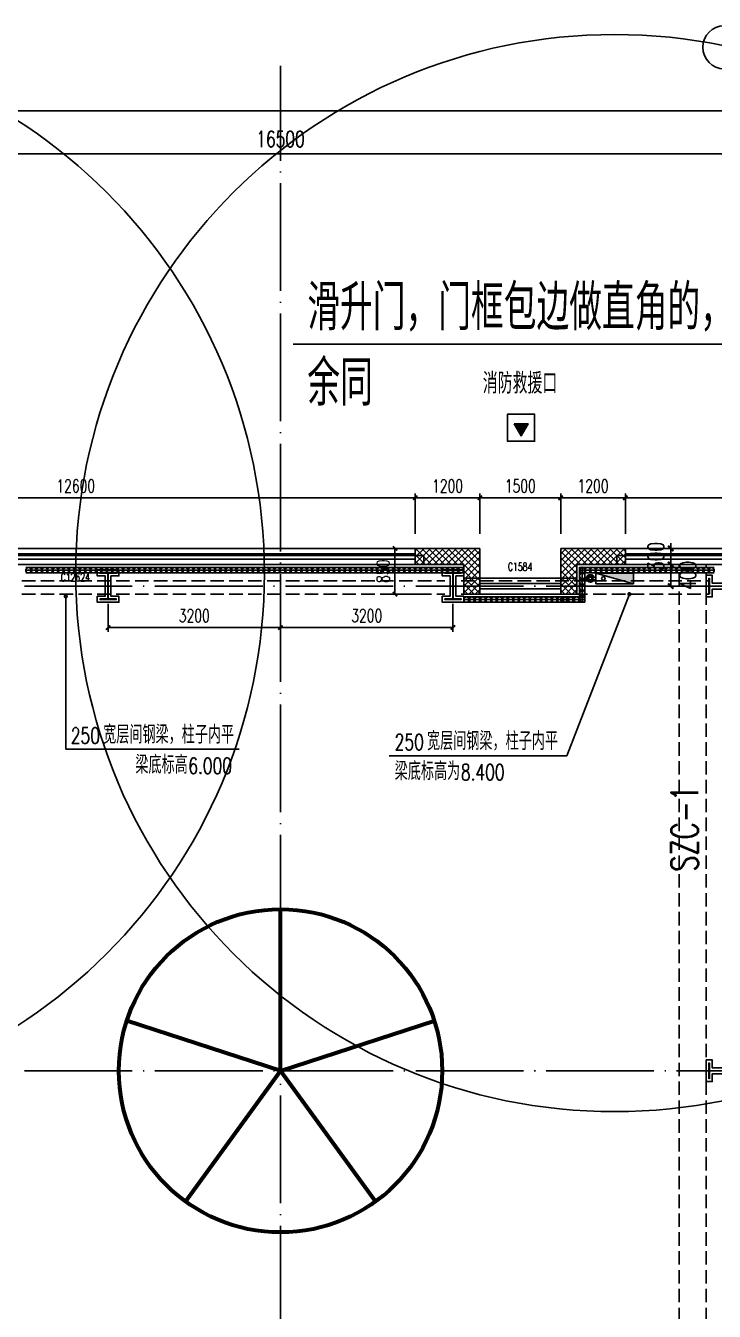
# Model space of a CAD drawing. Extents: x -1313754 to 847533, y 489853 to 941203.
# Drawn here: x -206933 to -194154, y 818354 to 842226 of the extents above; entities that cross this region are included whole.
import ezdxf
from ezdxf.enums import TextEntityAlignment as Align

# ---------------------------------------------------------------- set-up
doc = ezdxf.new("R2010")
doc.units = 0
doc.header["$LTSCALE"] = 1000
doc.header["$MEASUREMENT"] = 0
for name, pattern in [('CENTER', [2, 1.25, -0.25, 0.25, -0.25]), ('DASH', [0.35, 0.25, -0.1]), ('DOTE', [2.42, 2, -0.2, 0.02, -0.2])]:
    doc.linetypes.add(name, pattern=pattern)
doc.layers.get('Defpoints').update_dxf_attribs({"color": 210})
for name, color, linetype in [('A-AXIS-D', 1, 'Continuous'), ('A-AXIS-DOTE', 14, 'DOTE'), ('A-AXIS-DP', 126, 'Continuous'), ('A-AXIS-SYMB', 3, 'Continuous'), ('A-HATCH-2', 251, 'Continuous'), ('A-HRAIL', 173, 'Continuous'), ('A-LIN-V', 9, 'Continuous'), ('A-SFCE', 30, 'Continuous'), ('A-TEXT', 61, 'Continuous'), ('A-WINDOW', 140, 'Continuous'), ('AS-WALL', 40, 'Continuous'), ('AS-结构边线层', 200, 'Continuous'), ('DIM_SYMB', 3, 'Continuous'), ('PUB_HATCH', 8, 'Continuous'), ('PUB_TEXT', 7, 'Continuous'), ('RP-N2-01$0$$0$A-WIND-J', 1, 'Continuous'), ('RP-N2-01$0$A-WIND-J', 3, 'Continuous'), ('SB_ZF消火栓', 10, 'Continuous'), ('WINDOW', 4, 'Continuous'), ('WINDOW_TEXT', 7, 'Continuous'), ('建-窗', 4, 'Continuous'), ('建-门窗编号', 7, 'Continuous')]:
    doc.layers.add(name, color=color, linetype=linetype)
for name, color, linetype, lineweight in [('LG-ZF消防', 1, 'Continuous', 60), ('S-col', 2, 'Continuous', 0), ('THIN', 7, 'Continuous', 0), ('柱间支撑', 6, 'CENTER', 0)]:
    doc.layers.add(name, color=color, linetype=linetype, lineweight=lineweight)
doc.styles.add('_TCH_DIM', font='SIMPLEX', dxfattribs={"bigfont": 'GBCBIG'})
doc.styles.add('_TCH_DIM_T3', font='SIMPLEX', dxfattribs={"width": 0.705882, "bigfont": 'GBCBIG'})
doc.styles.add('_TCH_WINDOW', font='SIMPLEX', dxfattribs={"height": 3.5, "bigfont": 'GBCBIG'})
doc.styles.add('A-DIM_T3', font='SIMPLEX', dxfattribs={"width": 0.705882, "bigfont": 'GBCBIG'})
doc.styles.add('A-WIN-LABEL', font='SIMPLEX', dxfattribs={"bigfont": 'GBCBIG'})
doc.styles.add('TSSD_Rein', font='tj-romans1.shx', dxfattribs={"width": 0.7, "bigfont": 'tj-hztxt.shx'})
doc.dimstyles.new('_TCH_ARCH&&100', dxfattribs={"dimtxt": 297.5, "dimasz": 100, "dimexe": 100, "dimexo": 100, "dimgap": 126.25, "dimtad": 1, "dimdec": 0, "dimzin": 0, "dimdsep": 46, "dimtxsty": '_TCH_DIM_T3', "dimblk": 'ARCHTICK', "dimcen": 0.09, "dimclrt": 7, "dimazin": 2, "dimtfac": 1, "dimtdec": 0, "dimtix": 1, "dimtmove": 2, "dimatfit": 3, "dimfxl": 0, "dimtolj": 1, "dimtzin": 0, "dimarcsym": 0})
doc.dimstyles.new('_TCH_ARCH&&80', dxfattribs={"dimtxt": 238, "dimasz": 80, "dimexe": 80, "dimexo": 80, "dimgap": 101, "dimtad": 1, "dimdec": 0, "dimzin": 0, "dimdsep": 46, "dimtxsty": '_TCH_DIM_T3', "dimblk": 'ARCHTICK', "dimcen": 0.09, "dimclrt": 7, "dimazin": 2, "dimtfac": 1, "dimtdec": 0, "dimtix": 1, "dimtmove": 2, "dimatfit": 3, "dimfxl": 0, "dimtolj": 1, "dimtzin": 0, "dimarcsym": 0})
doc.dimstyles.new('A-DIM&&100', dxfattribs={"dimtxt": 297.5, "dimasz": 100, "dimexe": 100, "dimexo": 100, "dimgap": 126.25, "dimtad": 1, "dimdec": 0, "dimzin": 0, "dimdsep": 46, "dimtxsty": 'A-DIM_T3', "dimblk": 'ARCHTICK', "dimcen": 0.09, "dimclrt": 7, "dimazin": 2, "dimtfac": 1, "dimtdec": 0, "dimtix": 1, "dimtmove": 2, "dimatfit": 3, "dimfxl": 0, "dimtolj": 1, "dimtzin": 0, "dimarcsym": 0})
pattern_1 = [(45, (60, 0), (-60.000061, 60.000061), []), (135, (60, 0), (-60.000061, -60.000061), [])]

# ---------------------------------------------------------------- blocks, each defined once
blk = doc.blocks.new('_ArchTick')
at = {"color": 0, "linetype": 'ByBlock', "const_width": 0.4}
blk.add_lwpolyline([(-0.5, -0.5), (0.5, 0.5)], dxfattribs=at)
blk = doc.blocks.new('*D1253')
at = {"layer": 'A-AXIS-D', "color": 0, "lineweight": -2}
for p, q in [((10282, 34220), (10282, 35127)), ((26782, 34220), (26782, 35127)), ((10282, 35027), (26782, 35027))]:
    blk.add_line(p, q, dxfattribs=at)
at = {"layer": 'Defpoints', "color": 0}
for p in [(26782, 35027), (10282, 34120), (26782, 34120)]:
    blk.add_point(p, dxfattribs=at)
at = {"layer": 'A-AXIS-D', "color": 0, "lineweight": -2, "xscale": 100, "yscale": 100, "zscale": 100, "rotation": 180}
blk.add_blockref('_ArchTick', (10282, 35027), dxfattribs=at)
at = {"layer": 'A-AXIS-D', "color": 0, "lineweight": -2, "xscale": 100, "yscale": 100, "zscale": 100}
blk.add_blockref('_ArchTick', (26782, 35027), dxfattribs=at)
at = {"layer": 'A-AXIS-D', "color": 7, "insert": (18532, 35302), "char_height": 297.5, "attachment_point": 5, "style": '_TCH_DIM_T3'}
blk.add_mtext('\\A1;16500', dxfattribs=at)
blk = doc.blocks.new('*D1363')
at = {"layer": 'A-AXIS-D', "color": 0, "lineweight": -2}
for p, q in [((-33818, 34320), (-33818, 35927)), ((-33818, 35827), (92682, 35827)), ((92682, 34320), (92682, 35927))]:
    blk.add_line(p, q, dxfattribs=at)
at = {"layer": 'Defpoints', "color": 0}
for p in [(92682, 35827), (-33818, 34220), (92682, 34220)]:
    blk.add_point(p, dxfattribs=at)
at = {"layer": 'A-AXIS-D', "color": 0, "lineweight": -2, "xscale": 100, "yscale": 100, "zscale": 100, "rotation": 180}
blk.add_blockref('_ArchTick', (-33818, 35827), dxfattribs=at)
at = {"layer": 'A-AXIS-D', "color": 0, "lineweight": -2, "xscale": 100, "yscale": 100, "zscale": 100}
blk.add_blockref('_ArchTick', (92682, 35827), dxfattribs=at)
at = {"layer": 'A-AXIS-D', "color": 7, "insert": (29432, 36102), "char_height": 297.5, "attachment_point": 5, "style": '_TCH_DIM_T3'}
blk.add_mtext('\\A1;126500', dxfattribs=at)
blk = doc.blocks.new('*D1496')
at = {"layer": 'A-AXIS-DP', "color": 0, "lineweight": -2}
for p, q in [((18532, 26670), (18532, 26150)), ((21732, 26670), (21732, 26150)), ((18532, 26230), (21732, 26230))]:
    blk.add_line(p, q, dxfattribs=at)
at = {"layer": 'Defpoints', "color": 0}
for p in [(18532, 26750), (21732, 26750), (21732, 26230)]:
    blk.add_point(p, dxfattribs=at)
at = {"layer": 'A-AXIS-DP', "color": 0, "lineweight": -2, "xscale": 80, "yscale": 80, "zscale": 80, "rotation": 180}
blk.add_blockref('_ArchTick', (18532, 26230), dxfattribs=at)
at = {"layer": 'A-AXIS-DP', "color": 0, "lineweight": -2, "xscale": 80, "yscale": 80, "zscale": 80}
blk.add_blockref('_ArchTick', (21732, 26230), dxfattribs=at)
at = {"layer": 'A-AXIS-DP', "color": 7, "insert": (20132, 26450), "char_height": 238, "attachment_point": 5, "style": '_TCH_DIM_T3'}
blk.add_mtext('\\A1;3200', dxfattribs=at)
blk = doc.blocks.new('*D1497')
at = {"layer": 'A-AXIS-DP', "color": 0, "lineweight": -2}
for p, q in [((15332, 26670), (15332, 26150)), ((18532, 26670), (18532, 26150)), ((15332, 26230), (18532, 26230))]:
    blk.add_line(p, q, dxfattribs=at)
at = {"layer": 'Defpoints', "color": 0}
for p in [(15332, 26750), (18532, 26750), (18532, 26230)]:
    blk.add_point(p, dxfattribs=at)
at = {"layer": 'A-AXIS-DP', "color": 0, "lineweight": -2, "xscale": 80, "yscale": 80, "zscale": 80, "rotation": 180}
blk.add_blockref('_ArchTick', (15332, 26230), dxfattribs=at)
at = {"layer": 'A-AXIS-DP', "color": 0, "lineweight": -2, "xscale": 80, "yscale": 80, "zscale": 80}
blk.add_blockref('_ArchTick', (18532, 26230), dxfattribs=at)
at = {"layer": 'A-AXIS-DP', "color": 7, "insert": (16932, 26450), "char_height": 238, "attachment_point": 5, "style": '_TCH_DIM_T3'}
blk.add_mtext('\\A1;3200', dxfattribs=at)
blk = doc.blocks.new('43243')
at = {"layer": 'AS-结构边线层'}
blk.add_lwpolyline([(-189244, 832390), (-195964, 832390), (-195964, 832220), (-196704, 832220), (-196704, 831970), (-198804, 831970), (-198804, 832220), (-199544, 832220), (-199544, 832390), (-212464, 832390), (-212464, 832220), (-213204, 832220), (-213204, 831970), (-215304, 831970), (-215304, 832220), (-222244, 832220), (-222244, 832390), (-226664, 832390), (-226664, 832220), (-230898, 832220)], dxfattribs=at)
blk = doc.blocks.new('_FZH')
at = {"layer": 'A-HATCH-2'}
blk.add_lwpolyline([(-0.437, -0.25), (-0.437, 0.25), (-0.297, 0.25), (-0.297, 0.067), (0.298, 0.067), (0.298, 0.25), (0.438, 0.25), (0.438, -0.25), (0.298, -0.25), (0.298, -0.068), (-0.297, -0.068), (-0.297, -0.25)], close=True, dxfattribs=at)
at = {"layer": 'S-col'}
blk.add_lwpolyline([(-0.375, -0.188), (-0.375, 0.187), (-0.36, 0.187), (-0.36, 0.005), (0.36, 0.005), (0.36, 0.187), (0.375, 0.187), (0.375, -0.188), (0.36, -0.188), (0.36, -0.005), (-0.36, -0.005), (-0.36, -0.188)], close=True, dxfattribs=at)
blk = doc.blocks.new('342343243')
at = {"layer": 'A-AXIS-DP', "color": 5}
blk.add_lwpolyline([(-155704, 832070), (-155404, 832070), (-155404, 832058), (-155550, 832058), (-155550, 831582), (-155404, 831582), (-155404, 831570), (-155704, 831570), (-155704, 831582), (-155558, 831582), (-155558, 832058), (-155704, 832058), (-155704, 832070)], close=True, dxfattribs=at)
at = {"layer": 'A-HATCH-2'}
blk.add_lwpolyline([(-155754, 832120), (-155354, 832120), (-155354, 832008), (-155500, 832008), (-155500, 831632), (-155354, 831632), (-155354, 831520), (-155754, 831520), (-155754, 831632), (-155608, 831632), (-155608, 832008), (-155754, 832008)], close=True, dxfattribs=at)
blk = doc.blocks.new('w4234324')
at = {"xscale": 800.0000000000005, "yscale": 800.0000000000005, "zscale": 800.0000000000005}
for p in [(-193954, 831820), (-193954, 822820)]:
    blk.add_blockref('_FZH', p, dxfattribs=at)
at = {"layer": 'A-AXIS-DP', "xscale": -1}
blk.add_blockref('342343243', (-360958, 0), dxfattribs=at)
at = {"layer": 'A-AXIS-DP'}
blk.add_blockref('342343243', (-43450, 0), dxfattribs=at)
blk = doc.blocks.new('3243243')
at = {"layer": 'A-AXIS-SYMB'}
for p, q in [((-206190, 831630), (-206190, 828790)), ((-195730, 831670), (-196890.3, 828670)), ((-206190, 828790), (-202970, 828790)), ((-196890.3, 828670), (-200190, 828670))]:
    blk.add_line(p, q, dxfattribs=at)
at = {"layer": 'A-AXIS-SYMB', "const_width": 40}
for points in [[(-206190, 831650, 1), (-206190, 831610, 1)], [(-195722.8, 831688.7, 1), (-195737.2, 831651.3, 1)]]:
    blk.add_lwpolyline(points, format="xyb", close=True, dxfattribs=at)
at = {"layer": 'A-HATCH-2', "linetype": 'DASH'}
for p, q in [((-194804.2, 741520), (-194804.2, 832220)), ((-194304.2, 741520), (-194304.2, 832220))]:
    blk.add_line(p, q, dxfattribs=at)
at = {"layer": 'A-SFCE', "linetype": 'DASH'}
for p, q in [((-210154.2, 831920), (-199154.2, 831920)), ((-210154.2, 831670), (-199154.2, 831670))]:
    blk.add_line(p, q, dxfattribs=at)
at = {"layer": 'A-SFCE', "color": 2, "linetype": 'DASH'}
for p, q in [((-198854.2, 831920), (-194254.2, 831920)), ((-198854.2, 831670), (-194254.2, 831670))]:
    blk.add_line(p, q, dxfattribs=at)
at = {"layer": 'PUB_TEXT', "style": '_TCH_DIM', "width": 0.705882}
for s, p in [('250', (-206095.2, 828895)), ('250', (-200085, 828775)), ('6.000', (-203915, 828335)), ('8.400', (-198856.3, 828215))]:
    blk.add_text(s, height=297.5, dxfattribs=at).set_placement(p)
at = {"layer": 'PUB_TEXT', "style": '_TCH_DIM'}
for s, p in [('宽层间钢梁，柱子内平', (-205495.2, 828895)), ('宽层间钢梁，柱子内平', (-199485, 828775)), ('梁底标高', (-204898, 828335)), ('梁底标高为', (-200085, 828215))]:
    blk.add_text(s, height=337.59, dxfattribs=at).set_placement(p)
blk = doc.blocks.new('w4324324')
at = {"layer": 'A-HATCH-2', "lineweight": 60}
for q in [(-1694760, 686605), (-1697614, 684532), (-1691907, 684532), (-1696524, 681178), (-1692997, 681178)]:
    blk.add_line((-1694760, 683605), q, dxfattribs=at)
blk.add_circle((-1694760, 683605), 3000, dxfattribs=at)
blk = doc.blocks.new('w423432')
at = {"layer": 'A-LIN-V'}
blk.add_blockref('w4324324', (-33000, 0), dxfattribs=at)
blk = doc.blocks.new('RP-N2-01$0$$0$xfjy')
at = {"layer": 'RP-N2-01$0$$0$A-WIND-J'}
h = blk.add_hatch(color=256, dxfattribs=at)
h.dxf.hatch_style = 1
h.paths.add_polyline_path([(1141876, -26214), (1142135, -26214), (1142005, -25989)])
at = {"layer": 'RP-N2-01$0$$0$A-WIND-J', "const_width": 25}
blk.add_lwpolyline([(1141755, -25889), (1141755, -26389), (1142255, -26389), (1142255, -25889)], close=True, dxfattribs=at)
at = {"layer": 'RP-N2-01$0$$0$A-WIND-J'}
for points in [[(1141755, -26389), (1142255, -26389), (1142255, -25889), (1141755, -25889)], [(1141876, -26214), (1142135, -26214), (1142005, -25989)]]:
    blk.add_lwpolyline(points, close=True, dxfattribs=at)
blk = doc.blocks.new('RP-N2-01$0$xfjy')
at = {"layer": 'RP-N2-01$0$$0$A-WIND-J'}
blk.add_blockref('RP-N2-01$0$$0$xfjy', (0, 0), dxfattribs=at)
blk = doc.blocks.new('1232')
at = {"layer": 'RP-N2-01$0$A-WIND-J', "xscale": -1, "rotation": 180}
blk.add_blockref('RP-N2-01$0$xfjy', (-1339745, 808621, 0), dxfattribs=at)
at = {"layer": 'A-TEXT', "style": '_TCH_DIM'}
blk.add_text('消防救援口', height=384.1, dxfattribs=at).set_placement((-198451, 835395, 0))
blk = doc.blocks.new('23124232432')
at = {"layer": 'THIN', "style": 'TSSD_Rein', "width": 0.7}
blk.add_text('SZC-1', height=500, rotation=90, dxfattribs=at).set_placement((-194304, 827320), align=Align.BOTTOM_CENTER)
blk = doc.blocks.new('99平面图例外参$0$$LinePat$圆环')
for points in [[(0, 150), (300, 150)], [(0, 0), (300, 0)], [(0, -150), (300, -150)]]:
    blk.add_lwpolyline(points)
at = {"color": 0}
blk.add_circle((150, 0), 150, dxfattribs=at)
blk = doc.blocks.new('34242343243')
at = {"layer": 'A-HRAIL', "yscale": 0.3333333333333333, "zscale": 0.3333333333333333}
for p, xscale in [((-206832, 832114), -0.3344988349732452), ((-206732, 832114), -0.3344988349732452), ((-206631, 832114), -0.3344988349732452), ((-206531, 832114), -0.3344988349732452), ((-206431, 832114), -0.3344988349732452), ((-206330, 832114), -0.3344988349732452), ((-206230, 832114), -0.3344988349732452), ((-206130, 832114), -0.3344988349732452), ((-206029, 832114), -0.3344988349732452), ((-205929, 832114), -0.3344988349732452), ((-205829, 832114), -0.3344988349732452), ((-205728, 832114), -0.3344988349732452), ((-205628, 832114), -0.3344988349732452), ((-205528, 832114), -0.3344988349732452), ((-205427, 832114), -0.3344988349732452), ((-205327, 832114), -0.3344988349732452), ((-205227, 832114), -0.3344988349732452), ((-205126, 832114), -0.3344988349732452), ((-205026, 832114), -0.3344988349732452), ((-204926, 832114), -0.3344988349732452), ((-204825, 832114), -0.3344988349732452), ((-204725, 832114), -0.3344988349732452), ((-204624, 832114), -0.3344988349732452), ((-204524, 832114), -0.3344988349732452), ((-204424, 832114), -0.3344988349732452), ((-204323, 832114), -0.3344988349732452), ((-204223, 832114), -0.3344988349732452), ((-204123, 832114), -0.3344988349732452), ((-204022, 832114), -0.3344988349732452), ((-203922, 832114), -0.3344988349732452), ((-203822, 832114), -0.3344988349732452), ((-203721, 832114), -0.3344988349732452), ((-203621, 832114), -0.3344988349732452), ((-203521, 832114), -0.3344988349732452), ((-203420, 832114), -0.3344988349732452), ((-203320, 832114), -0.3344988349732452), ((-203220, 832114), -0.3344988349732452), ((-203119, 832114), -0.3344988349732452), ((-203019, 832114), -0.3344988349732452), ((-202919, 832114), -0.3344988349732452), ((-202818, 832114), -0.3344988349732452), ((-202718, 832114), -0.3344988349732452), ((-202617, 832114), -0.3344988349732452), ((-202517, 832114), -0.3344988349732452), ((-202417, 832114), -0.3344988349732452), ((-202316, 832114), -0.3344988349732452), ((-202216, 832114), -0.3344988349732452), ((-202116, 832114), -0.3344988349732452), ((-202015, 832114), -0.3344988349732452), ((-201915, 832114), -0.3344988349732452), ((-201815, 832114), -0.3344988349732452), ((-201714, 832114), -0.3344988349732452), ((-201614, 832114), -0.3344988349732452), ((-201514, 832114), -0.3344988349732452), ((-201413, 832114), -0.3344988349732452), ((-201313, 832114), -0.3344988349732452), ((-201213, 832114), -0.3344988349732452), ((-201112, 832114), -0.3344988349732452), ((-201012, 832114), -0.3344988349732452), ((-200912, 832114), -0.3344988349732452), ((-200811, 832114), -0.3344988349732452), ((-200711, 832114), -0.3344988349732452), ((-200610, 832114), -0.3344988349732452), ((-200510, 832114), -0.3344988349732452), ((-200410, 832114), -0.3344988349732452), ((-200309, 832114), -0.3344988349732452), ((-200209, 832114), -0.3344988349732452), ((-200109, 832114), -0.3344988349732452), ((-200008, 832114), -0.3344988349732452), ((-199908, 832114), -0.3344988349732452), ((-199808, 832114), -0.3344988349732452), ((-199707, 832114), -0.3344988349732452), ((-199607, 832114), -0.3344988349732452), ((-199507, 832114), -0.3344988349732452), ((-199406, 832114), -0.3344988349732452), ((-199306, 832114), -0.3344988349732452), ((-199206, 832114), -0.3344988349732452), ((-199105, 832114), -0.3344988349732452), ((-199005, 832114), -0.3344988349732452), ((-198905, 832114), -0.3344988349732452), ((-198804, 832114), -0.3344988349732452), ((-196554, 832114), -0.3333333334295547), ((-196454, 832114), -0.3333333334295547), ((-196354, 832114), -0.3333333334295547), ((-196254, 832114), -0.3333333334295547), ((-196154, 832114), -0.3333333334295547), ((-196054, 832114), -0.3333333334295547), ((-195954, 832114), -0.3333333334295547), ((-195854, 832114), -0.3333333334295547), ((-195754, 832114), -0.3333333334295547), ((-195654, 832114), -0.3333333334295547), ((-195554, 832114), -0.3333333334295547), ((-195454, 832114), -0.3333333334295547), ((-195354, 832114), -0.3333333334295547), ((-195254, 832114), -0.3333333334295547), ((-195154, 832114), -0.3333333334295547), ((-195054, 832114), -0.3333333334295547), ((-194954, 832114), -0.3333333334295547), ((-194854, 832114), -0.3333333334295547), ((-194754, 832114), -0.3333333334295547), ((-194654, 832114), -0.3333333334295547), ((-194554, 832114), -0.3333333334295547), ((-194454, 832114), -0.3333333334295547), ((-194354, 832114), -0.3333333334295547), ((-194254, 832114), -0.3333333334295547), ((-194154, 832114), -0.3333333334295547), ((-198702, 831570), -0.3409090911257733), ((-198704, 831570), -0.333333312028715), ((-198604, 831570), -0.333333312028715), ((-198600, 831570), -0.3409090911257733), ((-198504, 831570), -0.333333312028715), ((-198497, 831570), -0.3409090911257733), ((-198395, 831570), -0.3409090911257733), ((-198293, 831570), -0.3409090911257733), ((-198191, 831570), -0.3409090911257733), ((-198088, 831570), -0.3409090911257733), ((-197986, 831570), -0.3409090911257733), ((-197884, 831570), -0.3409090911257733), ((-197781, 831570), -0.3409090911257733), ((-197679, 831570), -0.3409090911257733), ((-197577, 831570), -0.3409090911257733), ((-197475, 831570), -0.3409090911257733), ((-197372, 831570), -0.3409090911257733), ((-197270, 831570), -0.3409090911257733), ((-197168, 831570), -0.3409090911257733), ((-197066, 831570), -0.3409090911257733), ((-196963, 831570), -0.3409090911257733), ((-196888, 831570), -0.3888888888074629), ((-196861, 831570), -0.3409090911257733), ((-196771, 831570), -0.3888888888074629), ((-196759, 831570), -0.3409090911257733), ((-196654, 831570), -0.3888888888074629), ((-196656, 831570), -0.3409090911257733), ((-196554, 831570), -0.3409090911257733)]:
    blk.add_blockref('99平面图例外参$0$$LinePat$圆环', p, dxfattribs=dict(at, xscale=xscale))
at = {"layer": 'A-HRAIL', "xscale": -0.3611111227129974, "yscale": 0.3333333333333333, "zscale": 0.3333333333333333, "rotation": 270}
for p in [(-196604, 832062), (-196604, 832062), (-196604, 831953), (-196604, 831953), (-196604, 831845), (-196604, 831845), (-196604, 831737), (-196604, 831737), (-196604, 831628), (-196604, 831628), (-196604, 831520), (-196604, 831520)]:
    blk.add_blockref('99平面图例外参$0$$LinePat$圆环', p, dxfattribs=at)
blk = doc.blocks.new('A$C5D961328')
at = {"layer": 'SB_ZF消火栓'}
blk.add_hatch(color=256, dxfattribs=at).paths.add_polyline_path([(0, 40), (700, 40), (700, 240)])
at = {"layer": 'A-LIN-V', "ltscale": 500}
blk.add_circle((350, 40), 10001, dxfattribs=at)
at = {"layer": 'SB_ZF消火栓'}
for p, q in [((700, 240), (0, 240)), ((0, 240), (0, 40)), ((700, 240), (0, 40)), ((700, 240), (700, 40)), ((0, 40), (700, 40))]:
    blk.add_line(p, q, dxfattribs=at)
at = {"layer": 'SB_ZF消火栓', "color": 1}
blk.add_circle((140, 140), 32.5, dxfattribs=at)
blk = doc.blocks.new('43242343')
at = {"layer": 'LG-ZF消防', "linetype": 'Continuous'}
blk.add_circle((-196454, 831962), 50, dxfattribs=at)
blk = doc.blocks.new('234243242332')
at = {"layer": 'LG-ZF消防', "linetype": 'Continuous'}
blk.add_blockref('43242343', (0, 0), dxfattribs=at)
at = {"layer": 'SB_ZF消火栓', "xscale": -1, "rotation": 180}
for p in [(-212854, 832102), (-196354, 832102)]:
    blk.add_blockref('A$C5D961328', p, dxfattribs=at)
blk = doc.blocks.new('*D728')
at = {"layer": 'A-AXIS-DP', "color": 0, "lineweight": -2}
for p, q in [((-199544, 832520), (-200160, 832520)), ((-200080, 831670), (-200080, 832520)), ((-199544, 831670), (-200160, 831670))]:
    blk.add_line(p, q, dxfattribs=at)
at = {"layer": 'Defpoints', "color": 0}
for p in [(-200080, 832520), (-199464, 832520), (-199464, 831670)]:
    blk.add_point(p, dxfattribs=at)
at = {"layer": 'A-AXIS-DP', "color": 0, "lineweight": -2, "xscale": 80, "yscale": 80, "zscale": 80}
for p, rotation in [((-200080, 832520), 90), ((-200080, 831670), 270)]:
    blk.add_blockref('_ArchTick', p, dxfattribs=dict(at, rotation=rotation))
at = {"layer": 'A-AXIS-DP', "color": 7, "insert": (-200300, 832095), "char_height": 238, "attachment_point": 5, "rotation": 90, "style": '_TCH_DIM_T3'}
blk.add_mtext('\\A1;850', dxfattribs=at)
blk = doc.blocks.new('*D900')
at = {"layer": 'A-AXIS-DP', "color": 0, "lineweight": -2}
for p, q in [((-195796, 832220), (-194862, 832220)), ((-194962, 831820), (-194962, 832220)), ((-195796, 831820), (-194862, 831820))]:
    blk.add_line(p, q, dxfattribs=at)
at = {"layer": 'Defpoints', "color": 0}
for p in [(-195896, 832220), (-194962, 832220), (-195896, 831820)]:
    blk.add_point(p, dxfattribs=at)
at = {"layer": 'A-AXIS-DP', "color": 0, "lineweight": -2, "xscale": 100, "yscale": 100, "zscale": 100}
for p, rotation in [((-194962, 832220), 90), ((-194962, 831820), 270)]:
    blk.add_blockref('_ArchTick', p, dxfattribs=dict(at, rotation=rotation))
at = {"layer": 'A-AXIS-DP', "color": 7, "insert": (-194646, 832020), "char_height": 297.5, "attachment_point": 5, "rotation": 90, "style": 'A-DIM_T3'}
blk.add_mtext('\\A1;400', dxfattribs=at)
blk = doc.blocks.new('*D901')
at = {"layer": 'A-AXIS-DP', "color": 0, "lineweight": -2}
for p, q in [((-195796, 832520), (-194862, 832520)), ((-194962, 832520), (-194962, 832620)), ((-194962, 832220), (-194962, 832520)), ((-195796, 832220), (-194862, 832220)), ((-194962, 832220), (-194962, 832120))]:
    blk.add_line(p, q, dxfattribs=at)
at = {"layer": 'Defpoints', "color": 0}
for p in [(-195896, 832520), (-194962, 832520), (-195896, 832220)]:
    blk.add_point(p, dxfattribs=at)
at = {"layer": 'A-AXIS-DP', "color": 0, "lineweight": -2, "xscale": 100, "yscale": 100, "zscale": 100}
for p, rotation in [((-194962, 832520), 270), ((-194962, 832220), 90)]:
    blk.add_blockref('_ArchTick', p, dxfattribs=dict(at, rotation=rotation))
at = {"layer": 'A-AXIS-DP', "color": 7, "insert": (-195237, 832370), "char_height": 297.5, "attachment_point": 5, "rotation": 90, "style": 'A-DIM_T3'}
blk.add_mtext('\\A1;300', dxfattribs=at)
blk = doc.blocks.new('*D1151')
at = {"layer": 'A-AXIS-DP', "color": 0, "lineweight": -2}
for p, q in [((-212304, 832790), (-212304, 833540)), ((-212304, 833460), (-199704, 833460)), ((-199704, 832790), (-199704, 833540))]:
    blk.add_line(p, q, dxfattribs=at)
at = {"layer": 'Defpoints', "color": 0}
for p in [(-199704, 833460), (-212304, 832710), (-199704, 832710)]:
    blk.add_point(p, dxfattribs=at)
at = {"layer": 'A-AXIS-DP', "color": 0, "lineweight": -2, "xscale": 80, "yscale": 80, "zscale": 80, "rotation": 180}
blk.add_blockref('_ArchTick', (-212304, 833460), dxfattribs=at)
at = {"layer": 'A-AXIS-DP', "color": 0, "lineweight": -2, "xscale": 80, "yscale": 80, "zscale": 80}
blk.add_blockref('_ArchTick', (-199704, 833460), dxfattribs=at)
at = {"layer": 'A-AXIS-DP', "color": 7, "insert": (-206004, 833680), "char_height": 238, "attachment_point": 5, "style": '_TCH_DIM_T3'}
blk.add_mtext('\\A1;12600', dxfattribs=at)
blk = doc.blocks.new('*D1152')
at = {"layer": 'A-AXIS-DP', "color": 0, "lineweight": -2}
for p, q in [((-199704, 832790), (-199704, 833540)), ((-199704, 833460), (-198504, 833460)), ((-198504, 832790), (-198504, 833540))]:
    blk.add_line(p, q, dxfattribs=at)
at = {"layer": 'Defpoints', "color": 0}
for p in [(-198504, 833460), (-199704, 832710), (-198504, 832710)]:
    blk.add_point(p, dxfattribs=at)
at = {"layer": 'A-AXIS-DP', "color": 0, "lineweight": -2, "xscale": 80, "yscale": 80, "zscale": 80, "rotation": 180}
blk.add_blockref('_ArchTick', (-199704, 833460), dxfattribs=at)
at = {"layer": 'A-AXIS-DP', "color": 0, "lineweight": -2, "xscale": 80, "yscale": 80, "zscale": 80}
blk.add_blockref('_ArchTick', (-198504, 833460), dxfattribs=at)
at = {"layer": 'A-AXIS-DP', "color": 7, "insert": (-199104, 833680), "char_height": 238, "attachment_point": 5, "style": '_TCH_DIM_T3'}
blk.add_mtext('\\A1;1200', dxfattribs=at)
blk = doc.blocks.new('*D1153')
at = {"layer": 'A-AXIS-DP', "color": 0, "lineweight": -2}
for p, q in [((-198504, 832790), (-198504, 833540)), ((-198504, 833460), (-197004, 833460)), ((-197004, 832790), (-197004, 833540))]:
    blk.add_line(p, q, dxfattribs=at)
at = {"layer": 'Defpoints', "color": 0}
for p in [(-197004, 833460), (-198504, 832710), (-197004, 832710)]:
    blk.add_point(p, dxfattribs=at)
at = {"layer": 'A-AXIS-DP', "color": 0, "lineweight": -2, "xscale": 80, "yscale": 80, "zscale": 80, "rotation": 180}
blk.add_blockref('_ArchTick', (-198504, 833460), dxfattribs=at)
at = {"layer": 'A-AXIS-DP', "color": 0, "lineweight": -2, "xscale": 80, "yscale": 80, "zscale": 80}
blk.add_blockref('_ArchTick', (-197004, 833460), dxfattribs=at)
at = {"layer": 'A-AXIS-DP', "color": 7, "insert": (-197754, 833680), "char_height": 238, "attachment_point": 5, "style": '_TCH_DIM_T3'}
blk.add_mtext('\\A1;1500', dxfattribs=at)
blk = doc.blocks.new('*D1154')
at = {"layer": 'A-AXIS-DP', "color": 0, "lineweight": -2}
for p, q in [((-197004, 832790), (-197004, 833540)), ((-197004, 833460), (-195804, 833460)), ((-195804, 832790), (-195804, 833540))]:
    blk.add_line(p, q, dxfattribs=at)
at = {"layer": 'Defpoints', "color": 0}
for p in [(-195804, 833460), (-197004, 832710), (-195804, 832710)]:
    blk.add_point(p, dxfattribs=at)
at = {"layer": 'A-AXIS-DP', "color": 0, "lineweight": -2, "xscale": 80, "yscale": 80, "zscale": 80, "rotation": 180}
blk.add_blockref('_ArchTick', (-197004, 833460), dxfattribs=at)
at = {"layer": 'A-AXIS-DP', "color": 0, "lineweight": -2, "xscale": 80, "yscale": 80, "zscale": 80}
blk.add_blockref('_ArchTick', (-195804, 833460), dxfattribs=at)
at = {"layer": 'A-AXIS-DP', "color": 7, "insert": (-196404, 833680), "char_height": 238, "attachment_point": 5, "style": '_TCH_DIM_T3'}
blk.add_mtext('\\A1;1200', dxfattribs=at)
blk = doc.blocks.new('*D1155')
at = {"layer": 'A-AXIS-DP', "color": 0, "lineweight": -2}
for p, q in [((-195804, 832790), (-195804, 833540)), ((-195804, 833460), (-189404, 833460)), ((-189404, 832790), (-189404, 833540))]:
    blk.add_line(p, q, dxfattribs=at)
at = {"layer": 'Defpoints', "color": 0}
for p in [(-189404, 833460), (-195804, 832710), (-189404, 832710)]:
    blk.add_point(p, dxfattribs=at)
at = {"layer": 'A-AXIS-DP', "color": 0, "lineweight": -2, "xscale": 80, "yscale": 80, "zscale": 80, "rotation": 180}
blk.add_blockref('_ArchTick', (-195804, 833460), dxfattribs=at)
at = {"layer": 'A-AXIS-DP', "color": 0, "lineweight": -2, "xscale": 80, "yscale": 80, "zscale": 80}
blk.add_blockref('_ArchTick', (-189404, 833460), dxfattribs=at)
at = {"layer": 'A-AXIS-DP', "color": 7, "insert": (-192604, 833680), "char_height": 238, "attachment_point": 5, "style": '_TCH_DIM_T3'}
blk.add_mtext('\\A1;6400', dxfattribs=at)
blk = doc.blocks.new('WINDOW2DLIB$DYNSTYLE$00000005')
at = {"color": 0}
for points in [[(-0.5, 0.5), (-0.5, -0.5)], [(-0.5, 0.5), (0.5, 0.5)], [(0.5, -0.5), (0.5, 0.5)], [(0.5, 0.1667), (-0.5, 0.1667)], [(0.5, -0.1667), (-0.5, -0.1667)], [(-0.5, -0.5), (0.5, -0.5)]]:
    blk.add_lwpolyline(points, dxfattribs=at)
blk = doc.blocks.new('dote')
at = {"layer": 'A-AXIS-D'}
blk.add_circle((26767.3, 37006.1), 400, dxfattribs=at)
at = {"layer": 'A-AXIS-DOTE'}
for p, q in [((18532.2, -69160), (18532.2, 36662.3)), ((76282.2, 27000), (-41310, 27000)), ((76282.2, 18000), (-41310, 18000))]:
    blk.add_line(p, q, dxfattribs=at)
at = {"layer": 'A-AXIS-D'}
for base, p1, p2, picture, middle in [((92682.2, 35826.7), (-33817.8, 34220), (92682.2, 34220), '*D1363', (29432.2, 36101.7)), ((26782.2, 35026.7), (10282.2, 34120), (26782.2, 34120), '*D1253', (18532.2, 35301.7))]:
    dim = blk.add_linear_dim(base=base, p1=p1, p2=p2, angle=0, dimstyle='_TCH_ARCH&&100', override={"dimgap": 0}, dxfattribs=at)
    dim.commit()
    dim.dimension.update_dxf_attribs({"geometry": picture, "text_midpoint": middle, "dimtype": 161})
at = {"layer": 'A-AXIS-DP'}
for p1, p2, picture, middle in [((15332.2, 26750), (18532.2, 26750), '*D1497', (16932.2, 26450)), ((18532.2, 26750), (21732.2, 26750), '*D1496', (20132.2, 26450))]:
    dim = blk.add_aligned_dim(p1=p1, p2=p2, distance=-520, dimstyle='_TCH_ARCH&&80', dxfattribs=at)
    dim.commit()
    dim.dimension.update_dxf_attribs({"geometry": picture, "text_midpoint": middle})

msp = doc.modelspace()

# ---------------------------------------------------------------- hatches: boundary and pattern name
at = {"layer": 'PUB_HATCH'}
h = msp.add_hatch(dxfattribs=at)
h.set_pattern_fill('多孔材料', color=256, scale=30, style=0)
h.set_pattern_definition(pattern_1)
h.paths.add_polyline_path([(-198504.2, 832520), (-199704.2, 832520), (-199704.2, 832220), (-198804.2, 832220)])
h = msp.add_hatch(dxfattribs=at)
h.set_pattern_fill('多孔材料', color=256, scale=30, style=0)
h.set_pattern_definition(pattern_1)
h.paths.add_polyline_path([(-198804.2, 831670), (-198504.2, 831970), (-198504.2, 832520), (-198804.2, 832220)])
h = msp.add_hatch(dxfattribs=at)
h.set_pattern_fill('多孔材料', color=256, scale=30, style=0)
h.set_pattern_definition(pattern_1)
h.paths.add_polyline_path([(-196704.2, 832220), (-195804.2, 832220), (-195804.2, 832520), (-197004.2, 832520)])
h = msp.add_hatch(dxfattribs=at)
h.set_pattern_fill('多孔材料', color=256, scale=30, style=0)
h.set_pattern_definition(pattern_1)
h.paths.add_polyline_path([(-197004.2, 831970), (-196704.2, 831670), (-196704.2, 832220), (-197004.2, 832520)])
h = msp.add_hatch(dxfattribs=at)
h.set_pattern_fill('多孔材料', color=256, scale=30, style=0)
h.set_pattern_definition(pattern_1)
h.paths.add_polyline_path([(-198804.2, 831670), (-198504.2, 831670), (-198504.2, 831970)])
h = msp.add_hatch(dxfattribs=at)
h.set_pattern_fill('多孔材料', color=256, scale=30, style=0)
h.set_pattern_definition(pattern_1)
h.paths.add_polyline_path([(-197004.2, 831970), (-197004.2, 831670), (-196704.2, 831670)])

# ---------------------------------------------------------------- linework, layer by layer
at = {"layer": 'AS-WALL'}
for p, q in [((-198504.2, 832520), (-199704.2, 832520)), ((-199704.2, 832520), (-199704.2, 832220)), ((-198504.2, 831970), (-198504.2, 832520)), ((-195804.2, 832520), (-197004.2, 832520)), ((-197004.2, 831970), (-197004.2, 832520)), ((-195804.2, 832220), (-195804.2, 832520)), ((-199704.2, 832220), (-198804.2, 832220)), ((-198804.2, 831670), (-198804.2, 832220)), ((-196704.2, 832220), (-195804.2, 832220)), ((-196704.2, 831670), (-196704.2, 832220)), ((-198504.2, 831670), (-198504.2, 831970)), ((-197004.2, 831970), (-197004.2, 831670)), ((-198804.2, 831670), (-198504.2, 831670)), ((-197004.2, 831670), (-196704.2, 831670))]:
    msp.add_line(p, q, dxfattribs=at)
at = {"layer": 'DIM_SYMB'}
msp.add_line((-190445.8, 836310), (-201970, 836310), dxfattribs=at)
at = {"layer": 'WINDOW'}
for p, q in [((-197004.2, 831970), (-198504.2, 831970)), ((-197004.2, 831870), (-198504.2, 831870)), ((-197004.2, 831770), (-198504.2, 831770)), ((-197004.2, 831670), (-198504.2, 831670))]:
    msp.add_line(p, q, dxfattribs=at)

# ---------------------------------------------------------------- block references
msp.add_blockref('1232', (0, 0))
at = {"layer": 'A-AXIS-DP'}
msp.add_blockref('3243243', (0, 0), dxfattribs=at)
at = {"layer": 'A-LIN-V'}
msp.add_blockref('w423432', (1525556.2, 139215), dxfattribs=at)
at = {"layer": 'A-WINDOW'}
for name in ['43243', 'w4234324']:
    msp.add_blockref(name, (0, 0), dxfattribs=at)
at = {"layer": 'AS-WALL'}
msp.add_blockref('dote', (-220736.4, 804820), dxfattribs=at)
at = {"layer": 'DIM_SYMB'}
msp.add_blockref('34242343243', (0, 0), dxfattribs=at)
at = {"layer": 'SB_ZF消火栓', "linetype": 'Continuous'}
msp.add_blockref('234243242332', (0, 0), dxfattribs=at)
at = {"layer": '建-窗'}
ref = msp.add_blockref('WINDOW2DLIB$DYNSTYLE$00000005', (-206004.2, 832370), dxfattribs=dict(at, xscale=12600, yscale=-300, zscale=300, rotation=180.0000000001271))
ref.add_attrib('A', 'C12624', (-206284.2, 831910.6), dxfattribs={"layer": '建-门窗编号', "ltscale": 500, "height": 148.75, "style": 'A-WIN-LABEL', "width": 0.705882})
ref = msp.add_blockref('WINDOW2DLIB$DYNSTYLE$00000005', (-192604.2, 832370), dxfattribs=dict(at, xscale=-6400, yscale=300, zscale=300, rotation=1.31859911045973e-10))
ref.add_attrib('A', 'C6424', (-192844.2, 831910.6), dxfattribs={"layer": '建-门窗编号', "ltscale": 500, "height": 148.75, "style": 'A-WIN-LABEL', "width": 0.705882})
at = {"layer": '柱间支撑'}
msp.add_blockref('23124232432', (0, 0), dxfattribs=at)

# ---------------------------------------------------------------- texts
at = {"layer": 'PUB_TEXT', "style": '_TCH_DIM'}
for s, height, p in [('滑升门，门框包边做直角的，不能做凸边的', 843.972, (-201707.5, 836572.5)), ('余同', 843.97, (-201707.5, 835172.5))]:
    msp.add_text(s, height=height, dxfattribs=at).set_placement(p)
at = {"layer": 'WINDOW_TEXT', "style": '_TCH_WINDOW', "width": 0.705882}
msp.add_text('C1584', height=148.75, rotation=360, dxfattribs=at).set_placement((-197984.2, 832105.6))

# ---------------------------------------------------------------- dimensions: what is measured, and where the dimension line sits
at = {"layer": 'A-AXIS-DP'}
for p1, p2, distance, dimstyle, picture, middle in [((-212304.2, 832710), (-199704.2, 832710), 750, '_TCH_ARCH&&80', '*D1151', (-206004.2, 833680)), ((-199704.2, 832710), (-198504.2, 832710), 750, '_TCH_ARCH&&80', '*D1152', (-199104.2, 833680)), ((-198504.2, 832710), (-197004.2, 832710), 750, '_TCH_ARCH&&80', '*D1153', (-197754.2, 833680)), ((-197004.2, 832710), (-195804.2, 832710), 750, '_TCH_ARCH&&80', '*D1154', (-196404.2, 833680)), ((-195804.2, 832710), (-189404.2, 832710), 750, '_TCH_ARCH&&80', '*D1155', (-192604.2, 833680)), ((-195895.8, 832220), (-195895.8, 832520), -933.3, 'A-DIM&&100', '*D901', (-195237.5, 832370)), ((-199464.2, 831670), (-199464.2, 832520), 615.8, '_TCH_ARCH&&80', '*D728', (-200300, 832095))]:
    dim = msp.add_aligned_dim(p1=p1, p2=p2, distance=distance, dimstyle=dimstyle, dxfattribs=at)
    dim.commit()
    dim.dimension.update_dxf_attribs({"geometry": picture, "text_midpoint": middle})
dim = msp.add_linear_dim(base=(-194962.5, 832220), p1=(-195895.8, 831820), p2=(-195895.8, 832220), angle=90, dimstyle='A-DIM&&100', dxfattribs=at)
dim.commit()
dim.dimension.update_dxf_attribs({"geometry": '*D900', "text_midpoint": (-194645.8, 832020), "dimtype": 129})

doc.saveas('drawing.dxf')
